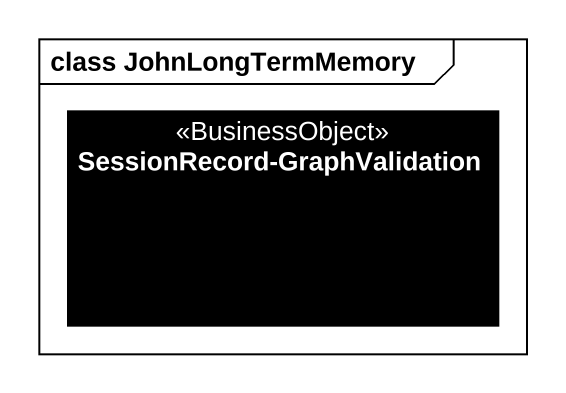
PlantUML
@startuml
mainframe class JohnLongTermMemory
hide circle
hide empty members
class "SessionRecord-GraphValidation" as SessionRecord <<BusinessObject>> #000000
@enduml
